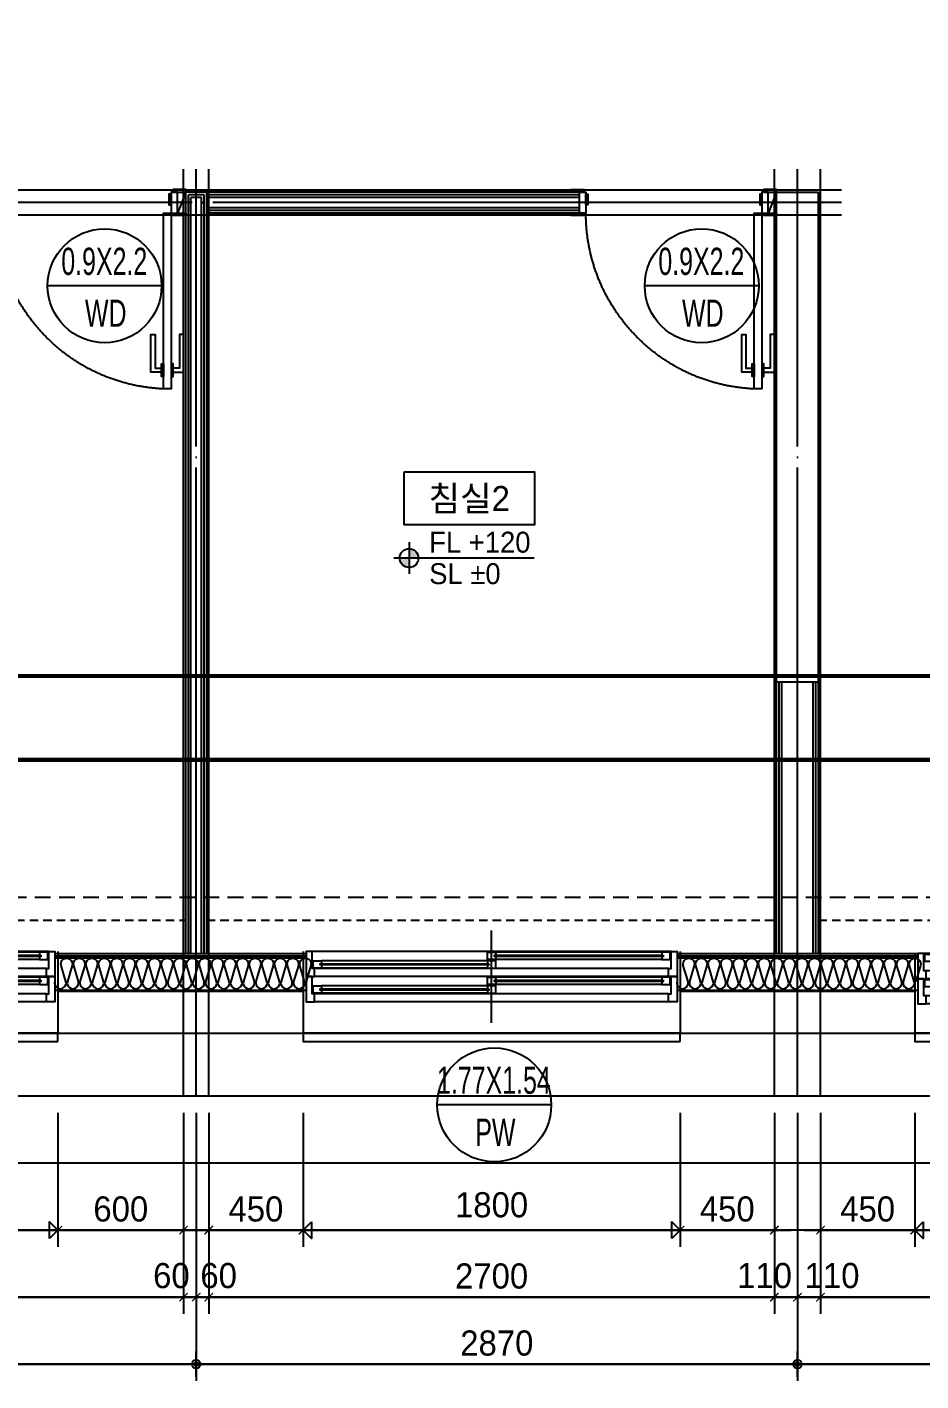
# Model space of a CAD drawing. Header units: millimetres. Extents: x -24416 to 92204, y -190080 to 23760.
# Drawn here: x 61418 to 65684, y -43635 to -37173 of the extents above; entities that cross this region are included whole.
import ezdxf
from ezdxf.enums import TextEntityAlignment as Align
from ezdxf.xclip import XClip

# ---------------------------------------------------------------- set-up
doc = ezdxf.new("R2010")
doc.units = ezdxf.units.MM
doc.header["$LTSCALE"] = 50
doc.header["$XCLIPFRAME"] = 0
for name, pattern in [('AUDIT_D_220706163347-0', [0]), ('CEN', [62, 60, -1, 0, -1]), ('H', [1.3, 0.8, -0.5]), ('HID', [2.3, 1.5, -0.8]), ('HIDDEN', [9.525, 6.35, -3.175]), ('평면도(기준)$0$CENTER2', [16.25, 15, -0.5, 0.25, -0.5])]:
    doc.linetypes.add(name, pattern=pattern)
doc.layers.get('defpoints').update_dxf_attribs({"color": 139})
for name, color, linetype in [('A-레벨', 7, 'AUDIT_D_220706163347-0'), ('A-창호부호', 4, 'Continuous'), ('AA-XXXX-DIMS', 7, 'Continuous'), ('ARDM', 7, 'Continuous'), ('CEN_CON', 1, 'CEN'), ('CONC', 2, 'Continuous'), ('dan1', 7, 'HID'), ('DIM', 7, 'AUDIT_D_220706163347-0'), ('ELE3_CON', 7, 'Continuous'), ('INS', 8, 'Continuous'), ('SINA-F-FRAME', 4, 'Continuous'), ('WAL_DRY', 7, 'Continuous'), ('WIN', 4, 'Continuous'), ('X - 단위세대$0$ETC', 6, 'Continuous'), ('실명', 3, 'AUDIT_D_220706163347-0'), ('실명박스', 7, 'AUDIT_D_220706163347-0'), ('커튼박스', 6, 'Continuous'), ('평면도(기준)$0$1.EC-F-DOOR', 4, 'Continuous'), ('평면도(기준)$0$1.EC-F-DOOR-F', 4, 'Continuous'), ('확장', 8, 'HIDDEN')]:
    doc.layers.add(name, color=color, linetype=linetype)
doc.layers.add('Defpoint', color=135, linetype='Continuous', plot=False)
doc.layers.add('MC', color=135, linetype='Continuous', plot=False)
doc.styles.add('HAUD01', font='Dotum.ttf')
doc.styles.add('맑은고딕', font='malgun.ttf', dxfattribs={"width": 0.9})
doc.dimstyles.new('DIM_40', dxfattribs={"dimscale": 40, "dimtxt": 3, "dimasz": 1, "dimexe": 2, "dimexo": 2, "dimgap": 1, "dimtad": 1, "dimdec": 0, "dimzin": 0, "dimdsep": 46, "dimtxsty": '맑은고딕', "dimblk1": 'DIMDOT', "dimblk2": 'DIMDOT', "dimsah": 1, "dimcen": 0.09, "dimdle": 2, "dimclrd": 7, "dimclre": 7, "dimclrt": 3, "dimadec": 0, "dimazin": 0, "dimtfac": 1, "dimtdec": 0, "dimtix": 1, "dimtmove": 2, "dimatfit": 3, "dimldrblk": 'DIMDOT', "dimfxl": 2, "dimtolj": 1, "dimtzin": 0, "dimarcsym": 0})
doc.dimstyles.new('MCDIM_40', dxfattribs={"dimscale": 40, "dimtxt": 3, "dimasz": 1, "dimexe": 2, "dimexo": 2, "dimgap": 1, "dimtad": 1, "dimdec": 0, "dimzin": 0, "dimdsep": 46, "dimtxsty": '맑은고딕', "dimblk1": 'ARCHTICK', "dimblk2": 'ARCHTICK', "dimsah": 1, "dimcen": 0.09, "dimdle": 2, "dimclrd": 7, "dimclre": 7, "dimclrt": 3, "dimadec": 0, "dimazin": 0, "dimtfac": 1, "dimtdec": 0, "dimtix": 1, "dimtmove": 2, "dimatfit": 3, "dimldrblk": 'ARCHTICK', "dimfxl": 1, "dimtolj": 1, "dimtzin": 0, "dimarcsym": 0})
doc.dimstyles.new('외부80-WIN', dxfattribs={"dimscale": 40, "dimtxt": 3, "dimasz": 1, "dimexe": 2, "dimexo": 2.5, "dimgap": 1.5, "dimtad": 1, "dimdec": 0, "dimzin": 0, "dimdsep": 46, "dimtxsty": '맑은고딕', "dimblk": 'DO2-2', "dimblk1": 'DO2-2', "dimblk2": 'DIMDOT', "dimcen": 0.09, "dimdle": 2, "dimclrd": 7, "dimclre": 7, "dimclrt": 3, "dimadec": 0, "dimazin": 0, "dimtfac": 1, "dimtdec": 0, "dimtix": 1, "dimtmove": 2, "dimatfit": 3, "dimldrblk": 'DO2-2', "dimfxl": 1, "dimtolj": 1, "dimtzin": 0, "dimarcsym": 0})

# ---------------------------------------------------------------- blocks, each defined once
blk = doc.blocks.new('WIN_이중창_1800')
at = {"layer": 'Defpoint'}
for p, q in [((-15, 240), (-15, 0)), ((1785, 240), (1785, 0))]:
    blk.add_line(p, q, dxfattribs=at)
at = {"layer": 'WIN'}
blk.add_line((885, -100), (885, 340), dxfattribs=at)
at = {"layer": 'WIN', "color": 8}
for p, q in [((1742, 240), (28, 240)), ((865, 196), (73, 196)), ((1697, 237), (905, 237)), ((1697, 202), (905, 202)), ((1730, 158), (40, 158)), ((865, 161), (73, 161)), ((1730, 120), (40, 120)), ((865, 76), (73, 76)), ((1697, 117), (905, 117)), ((1697, 82), (905, 82)), ((1730, 38), (40, 38)), ((1730, 0), (40, 0)), ((865, 41), (73, 41))]:
    blk.add_line(p, q, dxfattribs=at)
at = {"layer": 'WIN'}
for points in [[(40, 158), (28, 158), (28, 240), (0, 240), (0, 120), (40, 120), (40, 158)], [(73, 175.5), (73, 161), (33, 161), (33, 196), (73, 196), (73, 181.5)], [(905, 216.5), (905, 202), (865, 202), (865, 237), (905, 237), (905, 222.5)], [(865, 175.5), (865, 161), (905, 161), (905, 196), (865, 196), (865, 181.5)], [(1704, 222.5), (1704, 216.5), (898, 216.5), (898, 222.5), (1704, 222.5)], [(1697, 216.5), (1697, 202), (1737, 202), (1737, 237), (1697, 237), (1697, 222.5)], [(1730, 158), (1742, 158), (1742, 240), (1770, 240), (1770, 120), (1730, 120), (1730, 158)], [(872, 181.5), (872, 175.5), (66, 175.5), (66, 181.5), (872, 181.5)], [(40, 38), (28, 38), (28, 120), (0, 120), (0, 0), (40, 0), (40, 38)], [(73, 55.5), (73, 41), (33, 41), (33, 76), (73, 76), (73, 61.5)], [(905, 96.5), (905, 82), (865, 82), (865, 117), (905, 117), (905, 102.5)], [(865, 55.5), (865, 41), (905, 41), (905, 76), (865, 76), (865, 61.5)], [(1704, 102.5), (1704, 96.5), (898, 96.5), (898, 102.5), (1704, 102.5)], [(1697, 96.5), (1697, 82), (1737, 82), (1737, 117), (1697, 117), (1697, 102.5)], [(1730, 38), (1742, 38), (1742, 120), (1770, 120), (1770, 0), (1730, 0), (1730, 38)], [(872, 61.5), (872, 55.5), (66, 55.5), (66, 61.5), (872, 61.5)]]:
    blk.add_lwpolyline(points, dxfattribs=at)
blk = doc.blocks.new('WIN_이중창_3600')
at = {"layer": 'Defpoint'}
for p, q in [((-15, 240), (-15, 0)), ((3585, 240), (3585, 0))]:
    blk.add_line(p, q, dxfattribs=at)
at = {"layer": 'WIN'}
for p, q in [((900, -100), (900, 340)), ((2670, -100), (2670, 340))]:
    blk.add_line(p, q, dxfattribs=at)
at = {"layer": 'WIN', "color": 8}
for p, q in [((3542, 240), (28, 240)), ((880, 237), (73, 237)), ((880, 202), (73, 202)), ((2650, 196), (920, 196)), ((3497, 237), (2690, 237)), ((3497, 202), (2690, 202)), ((3530, 158), (40, 158)), ((2650, 161), (920, 161)), ((3530, 120), (40, 120)), ((880, 117), (73, 117)), ((880, 82), (73, 82)), ((2650, 76), (920, 76)), ((3497, 117), (2690, 117)), ((3497, 82), (2690, 82)), ((3530, 38), (40, 38)), ((3530, 0), (40, 0)), ((2650, 41), (920, 41))]:
    blk.add_line(p, q, dxfattribs=at)
at = {"layer": 'WIN'}
for points in [[(40, 158), (28, 158), (28, 240), (0, 240), (0, 120), (40, 120), (40, 158)], [(73, 216.5), (73, 202), (33, 202), (33, 237), (73, 237), (73, 222.5)], [(887, 222.5), (887, 216.5), (66, 216.5), (66, 222.5), (887, 222.5)], [(880, 216.5), (880, 202), (920, 202), (920, 237), (880, 237), (880, 222.5)], [(920, 175.5), (920, 161), (880, 161), (880, 196), (920, 196), (920, 181.5)], [(2690, 216.5), (2690, 202), (2650, 202), (2650, 237), (2690, 237), (2690, 222.5)], [(2650, 175.5), (2650, 161), (2690, 161), (2690, 196), (2650, 196), (2650, 181.5)], [(3504, 222.5), (3504, 216.5), (2683, 216.5), (2683, 222.5), (3504, 222.5)], [(3497, 216.5), (3497, 202), (3537, 202), (3537, 237), (3497, 237), (3497, 222.5)], [(3530, 158), (3542, 158), (3542, 240), (3570, 240), (3570, 120), (3530, 120), (3530, 158)], [(2657, 181.5), (2657, 175.5), (913, 175.5), (913, 181.5), (2657, 181.5)], [(40, 38), (28, 38), (28, 120), (0, 120), (0, 0), (40, 0), (40, 38)], [(73, 96.5), (73, 82), (33, 82), (33, 117), (73, 117), (73, 102.5)], [(887, 102.5), (887, 96.5), (66, 96.5), (66, 102.5), (887, 102.5)], [(880, 96.5), (880, 82), (920, 82), (920, 117), (880, 117), (880, 102.5)], [(920, 55.5), (920, 41), (880, 41), (880, 76), (920, 76), (920, 61.5)], [(2690, 96.5), (2690, 82), (2650, 82), (2650, 117), (2690, 117), (2690, 102.5)], [(2650, 55.5), (2650, 41), (2690, 41), (2690, 76), (2650, 76), (2650, 61.5)], [(3504, 102.5), (3504, 96.5), (2683, 96.5), (2683, 102.5), (3504, 102.5)], [(3497, 96.5), (3497, 82), (3537, 82), (3537, 117), (3497, 117), (3497, 102.5)], [(3530, 38), (3542, 38), (3542, 120), (3570, 120), (3570, 0), (3530, 0), (3530, 38)], [(2657, 61.5), (2657, 55.5), (913, 55.5), (913, 61.5), (2657, 61.5)]]:
    blk.add_lwpolyline(points, dxfattribs=at)
blk = doc.blocks.new('insul1')
blk.add_lwpolyline([(0, 0.25, 1.344031), (0.35, 0.25), (0.2, 0.75, -1.344031), (0.55, 0.75), (0.4, 0.25)], format="xyb")
blk = doc.blocks.new('A$C3C3C21E6')
at = {"layer": '평면도(기준)$0$1.EC-F-DOOR'}
blk.add_lwpolyline([(70, -210), (70, -1049.6), (106, -1049.6), (106, -210), (70, -210)], dxfattribs=at)
at = {"layer": '평면도(기준)$0$1.EC-F-DOOR', "color": 8}
for points in [[(60, -969.6), (10, -969.6), (10, -789.6), (30, -789.6), (30, -949.6), (60, -949.6)], [(116.1, -969.6), (166.1, -969.6), (166.1, -789.6), (146.1, -789.6), (146.1, -949.6), (116.1, -949.6)]]:
    blk.add_lwpolyline(points, dxfattribs=at)
for points in [[(70, -929.6), (70, -989.6), (60, -989.6), (60, -929.6)], [(106, -929.6), (106, -989.6), (116, -989.6), (116, -929.6)]]:
    blk.add_lwpolyline(points, close=True, dxfattribs=at)
at = {"layer": '평면도(기준)$0$1.EC-F-DOOR', "color": 1, "linetype": '평면도(기준)$0$CENTER2', "ltscale": 6}
blk.add_arc((69.4, -209.7), 840.6, 272.49818, 359.98243, dxfattribs=at)
at = {"layer": '평면도(기준)$0$1.EC-F-DOOR-F'}
for points in [[(60, -110), (40, -110), (0, -110), (0, -98), (60, -98)], [(40, -110), (70, -110), (70, -210), (40, -210)], [(70, -120), (80, -120), (80, -170), (70, -170)], [(910, -120), (900, -120), (900, -170), (910, -170)], [(940, -110), (910, -110), (910, -210), (940, -210)], [(920, -110), (940, -110), (980, -110), (980, -98), (920, -98)], [(0, -222), (60, -222), (60, -210), (0, -210)], [(920, -222), (980, -222), (980, -210), (920, -210)]]:
    blk.add_lwpolyline(points, close=True, dxfattribs=at)
blk = doc.blocks.new('U-84A(확장)')
at = {"layer": 'CEN_CON'}
for p, q in [((3195, -300), (3195, 4125)), ((6065, -300), (6065, 4125)), ((6275, 3965), (1605, 3965)), ((0, 0), (15235, 0))]:
    blk.add_line(p, q, dxfattribs=at)
at = {"layer": 'CONC'}
for p, q in [((5965, 1675), (5965, 4015)), ((5965, 4015), (6165, 4015)), ((6165, 1675), (6165, 4015)), ((6165, 1675), (5965, 1675)), ((2535, 200), (3705, 200)), ((2535, 200), (2535, 0)), ((3705, 200), (3705, 0)), ((5505, 200), (6625, 200)), ((5505, 200), (5505, 0)), ((6625, 200), (6625, 0)), ((2535, 0), (3705, 0)), ((5505, 0), (6625, 0))]:
    blk.add_line(p, q, dxfattribs=at)
at = {"layer": 'dan1'}
blk.add_line((125, 650), (10375, 650), dxfattribs=at)
at = {"layer": 'ELE3_CON'}
for p, q in [((2535, 0), (735, 0)), ((5505, 0), (3705, 0)), ((10225, 0), (6625, 0))]:
    blk.add_line(p, q, dxfattribs=at)
at = {"layer": 'INS'}
for p, q in [((2520, 360), (3720, 360)), ((5490, 360), (6640, 360)), ((2520, 205), (3720, 205)), ((5490, 205), (6640, 205))]:
    blk.add_line(p, q, dxfattribs=at)
at = {"layer": 'MC'}
for p, q in [((3135, -300), (3135, 4125)), ((3255, -300), (3255, 4125)), ((5955, -300), (5955, 4125)), ((6175, -300), (6175, 4125)), ((6275, 4025), (1605, 4025)), ((6275, 3905), (0, 3905)), ((0, 1705), (10995, 1705))]:
    blk.add_line(p, q, dxfattribs=at)
at = {"layer": 'SINA-F-FRAME'}
for p, q in [((3145, 4015), (3105, 3915)), ((5965, 4015), (5925, 3915))]:
    blk.add_line(p, q, dxfattribs=at)
at = {"layer": 'WAL_DRY'}
for p, q in [((3145, 380), (3145, 4015)), ((3245, 4015), (3145, 4015)), ((5025, 4015), (3245, 4015)), ((3245, 380), (3245, 4015)), ((3157.5, 380), (3157.5, 4002.5)), ((3232.5, 4002.5), (3157.5, 4002.5)), ((3170, 380), (3170, 3990)), ((3220, 3990), (3170, 3990)), ((3220, 380), (3220, 3990)), ((3232.5, 380), (3232.5, 4002.5)), ((5025, 4002.5), (3245, 4002.5)), ((5025, 3990), (3245, 3990)), ((5025, 3940), (3245, 3940)), ((5025, 3927.5), (3245, 3927.5)), ((5025, 3915), (3245, 3915)), ((5965, 380), (5965, 1675)), ((5977.5, 380), (5977.5, 1675)), ((5990, 380), (5990, 1675)), ((6140, 380), (6140, 1675)), ((6152.5, 380), (6152.5, 1675)), ((6165, 380), (6165, 1675)), ((2520, 380), (3720, 380)), ((2520, 370), (3720, 370)), ((5490, 380), (6640, 380)), ((5490, 370), (6640, 370))]:
    blk.add_line(p, q, dxfattribs=at)
at = {"layer": 'X - 단위세대$0$ETC'}
for points in [[(2535, -40), (2535, 0), (735, 0), (735, -40), (2535, -40)], [(5505, -40), (5505, 0), (3705, 0), (3705, -40), (5505, -40)], [(10225, -40), (10225, 0), (6625, 0), (6625, -40), (10225, -40)]]:
    blk.add_lwpolyline(points, dxfattribs=at)
at = {"layer": '커튼박스', "linetype": 'H'}
for p, q in [((125, 540), (3145, 540)), ((3245, 540), (5965, 540)), ((6165, 540), (10685, 540))]:
    blk.add_line(p, q, dxfattribs=at)
at = {"layer": '확장', "ltscale": 0.5, "const_width": 20, "flags": 128}
for points in [[(10685, 1705), (125, 1705)], [(10685, 1305), (125, 1305)]]:
    blk.add_lwpolyline(points, dxfattribs=at)
at = {"layer": 'INS', "xscale": 150, "yscale": 150, "zscale": 150, "row_count": 1, "row_spacing": 0, "column_spacing": 60}
for p, column_count in [((2520, 210), 20), ((5490, 210), 19)]:
    blk.add_blockref('insul1', p, dxfattribs=dict(at, column_count=column_count))
at = {"layer": 'SINA-F-FRAME', "xscale": -1}
for p in [(3145, 4125), (5965, 4125)]:
    blk.add_blockref('A$C3C3C21E6', p, dxfattribs=at)
at = {"layer": 'WIN'}
for name, p in [('WIN_이중창_1800', (750, 150)), ('WIN_이중창_1800', (3720, 150)), ('WIN_이중창_3600', (6640, 140))]:
    blk.add_blockref(name, p, dxfattribs=at)
blk = doc.blocks.new('A$C4D377245')
at = {"layer": 'A-창호부호'}
blk.add_line((675.4, 345), (14.6, 345), dxfattribs=at)
blk.add_circle((345, 345), 330.4, dxfattribs=at)
blk = doc.blocks.new('A$Cb33ca4a3')
at = {"layer": 'A-레벨'}
h = blk.add_hatch(color=256, dxfattribs=at)
h.paths.add_polyline_path([(63241.2, -63512.1), (63241.2, -63467.1), (63196.2, -63467.1, 0.414214)])
h.paths.add_polyline_path([(63241.2, -63422.1), (63241.2, -63467.1), (63286.2, -63467.1, 0.414214)])
for p, q in [((63241.2, -63392.1), (63241.2, -63542.1)), ((63838.9, -63467.1), (63169.2, -63467.1))]:
    blk.add_line(p, q, dxfattribs=at)
blk.add_circle((63241.2, -63467.1), 45, dxfattribs=at)
at = {"layer": 'A-레벨', "color": 4, "style": 'HAUD01'}
for s, p in [('FL +120', (63337.2, -63441.6)), ('SL %%P0', (63337.2, -63591.8))]:
    blk.add_text(s, height=100, dxfattribs=at).set_placement(p)
blk = doc.blocks.new('DIMDOT')
at = {"layer": 'AA-XXXX-DIMS'}
for p, q in [((-1.5, 0), (1.5, 0)), ((0, -1.5), (0, 1.5))]:
    blk.add_line(p, q, dxfattribs=at)
for radius in [0.5, 0.25]:
    blk.add_circle((0, 0), radius, dxfattribs=at)
blk = doc.blocks.new('*D520')
at = {"layer": 'defpoints', "color": 0, "transparency": 16777216}
for p in [(8876.2, -66035.4), (12071.2, -66035.4), (12071.2, -67315.4)]:
    blk.add_point(p, dxfattribs=at)
at = {"layer": 'DIM', "color": 7, "lineweight": -2, "transparency": 16777216}
for p, q in [((8876.2, -66115.4), (8876.2, -67395.4)), ((12071.2, -66115.4), (12071.2, -67395.4)), ((8916.2, -67315.4), (12031.2, -67315.4))]:
    blk.add_line(p, q, dxfattribs=at)
at = {"layer": 'DIM', "color": 7, "lineweight": -2, "transparency": 16777216, "xscale": 40, "yscale": 40, "zscale": 40, "rotation": 180}
blk.add_blockref('DIMDOT', (8876.2, -67315.4), dxfattribs=at)
at = {"layer": 'DIM', "color": 7, "lineweight": -2, "transparency": 16777216, "xscale": 40, "yscale": 40, "zscale": 40}
blk.add_blockref('DIMDOT', (12071.2, -67315.4), dxfattribs=at)
at = {"layer": 'DIM', "color": 3, "transparency": 16777216, "insert": (10473.7, -67215.3), "char_height": 120, "attachment_point": 5, "style": 'HAUD01'}
blk.add_mtext('\\A1;3195', dxfattribs=at)
blk = doc.blocks.new('*D521')
at = {"layer": 'defpoints', "color": 0, "transparency": 16777216}
for p in [(12071.2, -66035.4), (14941.2, -66035.4), (14941.2, -67315.4)]:
    blk.add_point(p, dxfattribs=at)
at = {"layer": 'DIM', "color": 7, "lineweight": -2, "transparency": 16777216}
for p, q in [((12071.2, -66115.4), (12071.2, -67395.4)), ((14941.2, -66115.4), (14941.2, -67395.4)), ((12111.2, -67315.4), (14901.2, -67315.4))]:
    blk.add_line(p, q, dxfattribs=at)
at = {"layer": 'DIM', "color": 7, "lineweight": -2, "transparency": 16777216, "xscale": 40, "yscale": 40, "zscale": 40, "rotation": 180}
blk.add_blockref('DIMDOT', (12071.2, -67315.4), dxfattribs=at)
at = {"layer": 'DIM', "color": 7, "lineweight": -2, "transparency": 16777216, "xscale": 40, "yscale": 40, "zscale": 40}
blk.add_blockref('DIMDOT', (14941.2, -67315.4), dxfattribs=at)
at = {"layer": 'DIM', "color": 3, "transparency": 16777216, "insert": (13506.2, -67215.3), "char_height": 120, "attachment_point": 5, "style": 'HAUD01'}
blk.add_mtext('\\A1;2870', dxfattribs=at)
blk = doc.blocks.new('*D522')
at = {"layer": 'defpoints', "color": 0, "transparency": 16777216}
for p in [(14941.2, -66035.4), (19661.2, -66035.4), (19661.2, -67315.4)]:
    blk.add_point(p, dxfattribs=at)
at = {"layer": 'DIM', "color": 7, "lineweight": -2, "transparency": 16777216}
for p, q in [((14941.2, -66115.4), (14941.2, -67395.4)), ((19661.2, -66115.4), (19661.2, -67395.4)), ((14981.2, -67315.4), (19621.2, -67315.4))]:
    blk.add_line(p, q, dxfattribs=at)
at = {"layer": 'DIM', "color": 7, "lineweight": -2, "transparency": 16777216, "xscale": 40, "yscale": 40, "zscale": 40, "rotation": 180}
blk.add_blockref('DIMDOT', (14941.2, -67315.4), dxfattribs=at)
at = {"layer": 'DIM', "color": 7, "lineweight": -2, "transparency": 16777216, "xscale": 40, "yscale": 40, "zscale": 40}
blk.add_blockref('DIMDOT', (19661.2, -67315.4), dxfattribs=at)
at = {"layer": 'DIM', "color": 3, "transparency": 16777216, "insert": (17301.2, -67215.3), "char_height": 120, "attachment_point": 5, "style": 'HAUD01'}
blk.add_mtext('\\A1;4720', dxfattribs=at)
blk = doc.blocks.new('_ArchTick')
at = {"color": 0, "linetype": 'ByBlock', "const_width": 0.15}
blk.add_lwpolyline([(-0.5, -0.5), (0.5, 0.5)], dxfattribs=at)
blk = doc.blocks.new('*D525')
at = {"layer": 'defpoints', "color": 0, "transparency": 16777216}
for p in [(9011.2, -66035.4), (12011.2, -66035.4), (12011.2, -66995.4)]:
    blk.add_point(p, dxfattribs=at)
at = {"layer": 'DIM', "color": 7, "lineweight": -2, "transparency": 16777216}
for p, q in [((9011.2, -66115.4), (9011.2, -67075.4)), ((12011.2, -66115.4), (12011.2, -67075.4)), ((8931.2, -66995.4), (12091.2, -66995.4))]:
    blk.add_line(p, q, dxfattribs=at)
at = {"layer": 'DIM', "color": 7, "lineweight": -2, "transparency": 16777216, "xscale": 40, "yscale": 40, "zscale": 40, "rotation": 180}
blk.add_blockref('_ArchTick', (9011.2, -66995.4), dxfattribs=at)
at = {"layer": 'DIM', "color": 7, "lineweight": -2, "transparency": 16777216, "xscale": 40, "yscale": 40, "zscale": 40}
blk.add_blockref('_ArchTick', (12011.2, -66995.4), dxfattribs=at)
at = {"layer": 'DIM', "color": 3, "transparency": 16777216, "insert": (10511.2, -66895.3), "char_height": 120, "attachment_point": 5, "style": 'HAUD01'}
blk.add_mtext('\\A1;3000', dxfattribs=at)
blk = doc.blocks.new('*D526')
at = {"layer": 'defpoints', "color": 0, "transparency": 16777216}
for p in [(12011.2, -66035.4), (12071.2, -66035.4), (12071.2, -66995.4)]:
    blk.add_point(p, dxfattribs=at)
at = {"layer": 'DIM', "color": 7, "lineweight": -2, "transparency": 16777216}
for p, q in [((12011.2, -66115.4), (12011.2, -67075.4)), ((12071.2, -66115.4), (12071.2, -67075.4)), ((12011.2, -66995.4), (11971.2, -66995.4)), ((12011.2, -66995.4), (12071.2, -66995.4)), ((12071.2, -66995.4), (12111.2, -66995.4))]:
    blk.add_line(p, q, dxfattribs=at)
at = {"layer": 'DIM', "color": 7, "lineweight": -2, "transparency": 16777216, "xscale": 40, "yscale": 40, "zscale": 40}
blk.add_blockref('_ArchTick', (12011.2, -66995.4), dxfattribs=at)
at = {"layer": 'DIM', "color": 7, "lineweight": -2, "transparency": 16777216, "xscale": 40, "yscale": 40, "zscale": 40, "rotation": 180}
blk.add_blockref('_ArchTick', (12071.2, -66995.4), dxfattribs=at)
at = {"layer": 'DIM', "color": 3, "transparency": 16777216, "insert": (11952.8, -66893.4), "char_height": 120, "attachment_point": 5, "style": 'HAUD01'}
blk.add_mtext('\\A1;60', dxfattribs=at)
blk = doc.blocks.new('*D527')
at = {"layer": 'defpoints', "color": 0, "transparency": 16777216}
for p in [(12071.2, -66035.4), (12131.2, -66035.4), (12131.2, -66995.4)]:
    blk.add_point(p, dxfattribs=at)
at = {"layer": 'DIM', "color": 7, "lineweight": -2, "transparency": 16777216}
for p, q in [((12071.2, -66115.4), (12071.2, -67075.4)), ((12131.2, -66115.4), (12131.2, -67075.4)), ((12071.2, -66995.4), (12031.2, -66995.4)), ((12071.2, -66995.4), (12131.2, -66995.4)), ((12131.2, -66995.4), (12171.2, -66995.4))]:
    blk.add_line(p, q, dxfattribs=at)
at = {"layer": 'DIM', "color": 7, "lineweight": -2, "transparency": 16777216, "xscale": 40, "yscale": 40, "zscale": 40}
blk.add_blockref('_ArchTick', (12071.2, -66995.4), dxfattribs=at)
at = {"layer": 'DIM', "color": 7, "lineweight": -2, "transparency": 16777216, "xscale": 40, "yscale": 40, "zscale": 40, "rotation": 180}
blk.add_blockref('_ArchTick', (12131.2, -66995.4), dxfattribs=at)
at = {"layer": 'DIM', "color": 3, "transparency": 16777216, "insert": (12178.3, -66893.4), "char_height": 120, "attachment_point": 5, "style": 'HAUD01'}
blk.add_mtext('\\A1;60', dxfattribs=at)
blk = doc.blocks.new('*D528')
at = {"layer": 'defpoints', "color": 0, "transparency": 16777216}
for p in [(12131.2, -66035.4), (14831.2, -66035.4), (14831.2, -66995.4)]:
    blk.add_point(p, dxfattribs=at)
at = {"layer": 'DIM', "color": 7, "lineweight": -2, "transparency": 16777216}
for p, q in [((12131.2, -66115.4), (12131.2, -67075.4)), ((14831.2, -66115.4), (14831.2, -67075.4)), ((12051.2, -66995.4), (14911.2, -66995.4))]:
    blk.add_line(p, q, dxfattribs=at)
at = {"layer": 'DIM', "color": 7, "lineweight": -2, "transparency": 16777216, "xscale": 40, "yscale": 40, "zscale": 40, "rotation": 180}
blk.add_blockref('_ArchTick', (12131.2, -66995.4), dxfattribs=at)
at = {"layer": 'DIM', "color": 7, "lineweight": -2, "transparency": 16777216, "xscale": 40, "yscale": 40, "zscale": 40}
blk.add_blockref('_ArchTick', (14831.2, -66995.4), dxfattribs=at)
at = {"layer": 'DIM', "color": 3, "transparency": 16777216, "insert": (13481.2, -66895.3), "char_height": 120, "attachment_point": 5, "style": 'HAUD01'}
blk.add_mtext('\\A1;2700', dxfattribs=at)
blk = doc.blocks.new('*D529')
at = {"layer": 'defpoints', "color": 0, "transparency": 16777216}
for p in [(14831.2, -66035.4), (14941.2, -66035.4), (14941.2, -66995.4)]:
    blk.add_point(p, dxfattribs=at)
at = {"layer": 'DIM', "color": 7, "lineweight": -2, "transparency": 16777216}
for p, q in [((14831.2, -66115.4), (14831.2, -67075.4)), ((14941.2, -66115.4), (14941.2, -67075.4)), ((14751.2, -66995.4), (15021.2, -66995.4))]:
    blk.add_line(p, q, dxfattribs=at)
at = {"layer": 'DIM', "color": 7, "lineweight": -2, "transparency": 16777216, "xscale": 40, "yscale": 40, "zscale": 40, "rotation": 180}
blk.add_blockref('_ArchTick', (14831.2, -66995.4), dxfattribs=at)
at = {"layer": 'DIM', "color": 7, "lineweight": -2, "transparency": 16777216, "xscale": 40, "yscale": 40, "zscale": 40}
blk.add_blockref('_ArchTick', (14941.2, -66995.4), dxfattribs=at)
at = {"layer": 'DIM', "color": 3, "transparency": 16777216, "insert": (14784, -66893.1), "char_height": 120, "attachment_point": 5, "style": 'HAUD01'}
blk.add_mtext('\\A1;110', dxfattribs=at)
blk = doc.blocks.new('*D530')
at = {"layer": 'defpoints', "color": 0, "transparency": 16777216}
for p in [(14941.2, -66035.4), (15051.2, -66035.4), (15051.2, -66995.4)]:
    blk.add_point(p, dxfattribs=at)
at = {"layer": 'DIM', "color": 7, "lineweight": -2, "transparency": 16777216}
for p, q in [((14941.2, -66115.4), (14941.2, -67075.4)), ((15051.2, -66115.4), (15051.2, -67075.4)), ((14861.2, -66995.4), (15131.2, -66995.4))]:
    blk.add_line(p, q, dxfattribs=at)
at = {"layer": 'DIM', "color": 7, "lineweight": -2, "transparency": 16777216, "xscale": 40, "yscale": 40, "zscale": 40, "rotation": 180}
blk.add_blockref('_ArchTick', (14941.2, -66995.4), dxfattribs=at)
at = {"layer": 'DIM', "color": 7, "lineweight": -2, "transparency": 16777216, "xscale": 40, "yscale": 40, "zscale": 40}
blk.add_blockref('_ArchTick', (15051.2, -66995.4), dxfattribs=at)
at = {"layer": 'DIM', "color": 3, "transparency": 16777216, "insert": (15106.5, -66893.1), "char_height": 120, "attachment_point": 5, "style": 'HAUD01'}
blk.add_mtext('\\A1;110', dxfattribs=at)
blk = doc.blocks.new('*D531')
at = {"layer": 'defpoints', "color": 0, "transparency": 16777216}
for p in [(15051.2, -66035.4), (19551.2, -66035.4), (19551.2, -66995.4)]:
    blk.add_point(p, dxfattribs=at)
at = {"layer": 'DIM', "color": 7, "lineweight": -2, "transparency": 16777216}
for p, q in [((15051.2, -66115.4), (15051.2, -67075.4)), ((19551.2, -66115.4), (19551.2, -67075.4)), ((14971.2, -66995.4), (19631.2, -66995.4))]:
    blk.add_line(p, q, dxfattribs=at)
at = {"layer": 'DIM', "color": 7, "lineweight": -2, "transparency": 16777216, "xscale": 40, "yscale": 40, "zscale": 40, "rotation": 180}
blk.add_blockref('_ArchTick', (15051.2, -66995.4), dxfattribs=at)
at = {"layer": 'DIM', "color": 7, "lineweight": -2, "transparency": 16777216, "xscale": 40, "yscale": 40, "zscale": 40}
blk.add_blockref('_ArchTick', (19551.2, -66995.4), dxfattribs=at)
at = {"layer": 'DIM', "color": 3, "transparency": 16777216, "insert": (17301.2, -66895.3), "char_height": 120, "attachment_point": 5, "style": 'HAUD01'}
blk.add_mtext('\\A1;4500', dxfattribs=at)
blk = doc.blocks.new('DO2-2')
at = {"layer": 'ARDM'}
blk.add_line((0, 0), (-2, 0), dxfattribs=at)
blk.add_lwpolyline([(-1, -1), (-1, 1), (0, 0)], close=True, dxfattribs=at)
blk = doc.blocks.new('*D537')
at = {"layer": 'defpoints', "color": 0, "transparency": 16777216}
for p in [(9611.2, -66035.4), (11411.2, -66035.4), (11411.2, -66675.4)]:
    blk.add_point(p, dxfattribs=at)
at = {"layer": 'DIM', "color": 7, "lineweight": -2, "transparency": 16777216}
for p, q in [((9611.2, -66135.4), (9611.2, -66755.4)), ((11411.2, -66135.4), (11411.2, -66755.4)), ((9651.2, -66675.4), (11371.2, -66675.4))]:
    blk.add_line(p, q, dxfattribs=at)
at = {"layer": 'DIM', "color": 7, "lineweight": -2, "transparency": 16777216, "xscale": 40, "yscale": 40, "zscale": 40, "rotation": 180}
blk.add_blockref('DO2-2', (9611.2, -66675.4), dxfattribs=at)
at = {"layer": 'DIM', "color": 7, "lineweight": -2, "transparency": 16777216, "xscale": 40, "yscale": 40, "zscale": 40}
blk.add_blockref('DO2-2', (11411.2, -66675.4), dxfattribs=at)
at = {"layer": 'DIM', "color": 3, "transparency": 16777216, "insert": (10511.2, -66555.3), "char_height": 120, "attachment_point": 5, "style": 'HAUD01'}
blk.add_mtext('\\A1;1800', dxfattribs=at)
blk = doc.blocks.new('*D538')
at = {"layer": 'defpoints', "color": 0, "transparency": 16777216}
for p in [(11411.2, -66035.4), (12011.2, -66035.4), (12011.2, -66675.4)]:
    blk.add_point(p, dxfattribs=at)
at = {"layer": 'DIM', "color": 7, "lineweight": -2, "transparency": 16777216}
for p, q in [((11411.2, -66115.4), (11411.2, -66755.4)), ((12011.2, -66115.4), (12011.2, -66755.4)), ((11331.2, -66675.4), (12091.2, -66675.4))]:
    blk.add_line(p, q, dxfattribs=at)
at = {"layer": 'DIM', "color": 7, "lineweight": -2, "transparency": 16777216, "xscale": 40, "yscale": 40, "zscale": 40, "rotation": 180}
blk.add_blockref('_ArchTick', (11411.2, -66675.4), dxfattribs=at)
at = {"layer": 'DIM', "color": 7, "lineweight": -2, "transparency": 16777216, "xscale": 40, "yscale": 40, "zscale": 40}
blk.add_blockref('_ArchTick', (12011.2, -66675.4), dxfattribs=at)
at = {"layer": 'DIM', "color": 3, "transparency": 16777216, "insert": (11711.2, -66575.3), "char_height": 120, "attachment_point": 5, "style": 'HAUD01'}
blk.add_mtext('\\A1;600', dxfattribs=at)
blk = doc.blocks.new('*D539')
at = {"layer": 'defpoints', "color": 0, "transparency": 16777216}
for p in [(12131.2, -66035.4), (12581.2, -66035.4), (12581.2, -66675.4)]:
    blk.add_point(p, dxfattribs=at)
at = {"layer": 'DIM', "color": 7, "lineweight": -2, "transparency": 16777216}
for p, q in [((12131.2, -66115.4), (12131.2, -66755.4)), ((12581.2, -66115.4), (12581.2, -66755.4)), ((12051.2, -66675.4), (12661.2, -66675.4))]:
    blk.add_line(p, q, dxfattribs=at)
at = {"layer": 'DIM', "color": 7, "lineweight": -2, "transparency": 16777216, "xscale": 40, "yscale": 40, "zscale": 40, "rotation": 180}
blk.add_blockref('_ArchTick', (12131.2, -66675.4), dxfattribs=at)
at = {"layer": 'DIM', "color": 7, "lineweight": -2, "transparency": 16777216, "xscale": 40, "yscale": 40, "zscale": 40}
blk.add_blockref('_ArchTick', (12581.2, -66675.4), dxfattribs=at)
at = {"layer": 'DIM', "color": 3, "transparency": 16777216, "insert": (12356.2, -66575.3), "char_height": 120, "attachment_point": 5, "style": 'HAUD01'}
blk.add_mtext('\\A1;450', dxfattribs=at)
blk = doc.blocks.new('*D540')
at = {"layer": 'defpoints', "color": 0, "transparency": 16777216}
for p in [(12581.2, -66035.4), (14381.2, -66035.4), (14381.2, -66675.4)]:
    blk.add_point(p, dxfattribs=at)
at = {"layer": 'DIM', "color": 7, "lineweight": -2, "transparency": 16777216}
for p, q in [((12581.2, -66135.4), (12581.2, -66755.4)), ((14381.2, -66135.4), (14381.2, -66755.4)), ((12621.2, -66675.4), (14341.2, -66675.4))]:
    blk.add_line(p, q, dxfattribs=at)
at = {"layer": 'DIM', "color": 7, "lineweight": -2, "transparency": 16777216, "xscale": 40, "yscale": 40, "zscale": 40, "rotation": 180}
blk.add_blockref('DO2-2', (12581.2, -66675.4), dxfattribs=at)
at = {"layer": 'DIM', "color": 7, "lineweight": -2, "transparency": 16777216, "xscale": 40, "yscale": 40, "zscale": 40}
blk.add_blockref('DO2-2', (14381.2, -66675.4), dxfattribs=at)
at = {"layer": 'DIM', "color": 3, "transparency": 16777216, "insert": (13481.2, -66555.3), "char_height": 120, "attachment_point": 5, "style": 'HAUD01'}
blk.add_mtext('\\A1;1800', dxfattribs=at)
blk = doc.blocks.new('*D541')
at = {"layer": 'defpoints', "color": 0, "transparency": 16777216}
for p in [(14381.2, -66035.4), (14831.2, -66035.4), (14831.2, -66675.4)]:
    blk.add_point(p, dxfattribs=at)
at = {"layer": 'DIM', "color": 7, "lineweight": -2, "transparency": 16777216}
for p, q in [((14381.2, -66115.4), (14381.2, -66755.4)), ((14831.2, -66115.4), (14831.2, -66755.4)), ((14301.2, -66675.4), (14911.2, -66675.4))]:
    blk.add_line(p, q, dxfattribs=at)
at = {"layer": 'DIM', "color": 7, "lineweight": -2, "transparency": 16777216, "xscale": 40, "yscale": 40, "zscale": 40, "rotation": 180}
blk.add_blockref('_ArchTick', (14381.2, -66675.4), dxfattribs=at)
at = {"layer": 'DIM', "color": 7, "lineweight": -2, "transparency": 16777216, "xscale": 40, "yscale": 40, "zscale": 40}
blk.add_blockref('_ArchTick', (14831.2, -66675.4), dxfattribs=at)
at = {"layer": 'DIM', "color": 3, "transparency": 16777216, "insert": (14606.2, -66575.3), "char_height": 120, "attachment_point": 5, "style": 'HAUD01'}
blk.add_mtext('\\A1;450', dxfattribs=at)
blk = doc.blocks.new('*D542')
at = {"layer": 'defpoints', "color": 0, "transparency": 16777216}
for p in [(15051.2, -66035.4), (15501.2, -66035.4), (15501.2, -66675.4)]:
    blk.add_point(p, dxfattribs=at)
at = {"layer": 'DIM', "color": 7, "lineweight": -2, "transparency": 16777216}
for p, q in [((15051.2, -66115.4), (15051.2, -66755.4)), ((15501.2, -66115.4), (15501.2, -66755.4)), ((14971.2, -66675.4), (15581.2, -66675.4))]:
    blk.add_line(p, q, dxfattribs=at)
at = {"layer": 'DIM', "color": 7, "lineweight": -2, "transparency": 16777216, "xscale": 40, "yscale": 40, "zscale": 40, "rotation": 180}
blk.add_blockref('_ArchTick', (15051.2, -66675.4), dxfattribs=at)
at = {"layer": 'DIM', "color": 7, "lineweight": -2, "transparency": 16777216, "xscale": 40, "yscale": 40, "zscale": 40}
blk.add_blockref('_ArchTick', (15501.2, -66675.4), dxfattribs=at)
at = {"layer": 'DIM', "color": 3, "transparency": 16777216, "insert": (15276.2, -66575.3), "char_height": 120, "attachment_point": 5, "style": 'HAUD01'}
blk.add_mtext('\\A1;450', dxfattribs=at)
blk = doc.blocks.new('*D543')
at = {"layer": 'defpoints', "color": 0, "transparency": 16777216}
for p in [(15501.2, -66035.4), (19101.2, -66035.4), (19101.2, -66675.4)]:
    blk.add_point(p, dxfattribs=at)
at = {"layer": 'DIM', "color": 7, "lineweight": -2, "transparency": 16777216}
for p, q in [((15501.2, -66135.4), (15501.2, -66755.4)), ((19101.2, -66135.4), (19101.2, -66755.4)), ((15541.2, -66675.4), (19061.2, -66675.4))]:
    blk.add_line(p, q, dxfattribs=at)
at = {"layer": 'DIM', "color": 7, "lineweight": -2, "transparency": 16777216, "xscale": 40, "yscale": 40, "zscale": 40, "rotation": 180}
blk.add_blockref('DO2-2', (15501.2, -66675.4), dxfattribs=at)
at = {"layer": 'DIM', "color": 7, "lineweight": -2, "transparency": 16777216, "xscale": 40, "yscale": 40, "zscale": 40}
blk.add_blockref('DO2-2', (19101.2, -66675.4), dxfattribs=at)
at = {"layer": 'DIM', "color": 3, "transparency": 16777216, "insert": (17301.2, -66555.3), "char_height": 120, "attachment_point": 5, "style": 'HAUD01'}
blk.add_mtext('\\A1;3600', dxfattribs=at)
blk = doc.blocks.new('DIM-1108')
at = {"layer": 'DIM'}
for base, p1, p2, dimstyle, override, picture, middle in [((12071.2, -67315.4), (8876.2, -66035.4), (12071.2, -66035.4), 'DIM_40', {"dimscale": 40, "dimtxsty": 'HAUD01'}, '*D520', (10473.7, -67215.3)), ((12011.2, -66995.4), (9011.2, -66035.4), (12011.2, -66035.4), 'MCDIM_40', {"dimtxsty": 'HAUD01'}, '*D525', (10511.2, -66895.3)), ((11411.2, -66675.4), (9611.2, -66035.4), (11411.2, -66035.4), '외부80-WIN', {"dimtxsty": 'HAUD01'}, '*D537', (10511.2, -66555.3)), ((12011.2, -66675.4), (11411.2, -66035.4), (12011.2, -66035.4), 'MCDIM_40', {"dimtxsty": 'HAUD01'}, '*D538', (11711.2, -66575.3)), ((14941.2, -67315.4), (12071.2, -66035.4), (14941.2, -66035.4), 'DIM_40', {"dimscale": 40, "dimtxsty": 'HAUD01'}, '*D521', (13506.2, -67215.3)), ((14831.2, -66995.4), (12131.2, -66035.4), (14831.2, -66035.4), 'MCDIM_40', {"dimtxsty": 'HAUD01'}, '*D528', (13481.2, -66895.3)), ((12581.2, -66675.4), (12131.2, -66035.4), (12581.2, -66035.4), 'MCDIM_40', {"dimtxsty": 'HAUD01'}, '*D539', (12356.2, -66575.3)), ((14381.2, -66675.4), (12581.2, -66035.4), (14381.2, -66035.4), '외부80-WIN', {"dimtxsty": 'HAUD01'}, '*D540', (13481.2, -66555.3)), ((14831.2, -66675.4), (14381.2, -66035.4), (14831.2, -66035.4), 'MCDIM_40', {"dimtxsty": 'HAUD01'}, '*D541', (14606.2, -66575.3)), ((19661.2, -67315.4), (14941.2, -66035.4), (19661.2, -66035.4), 'DIM_40', {"dimscale": 40, "dimtxsty": 'HAUD01'}, '*D522', (17301.2, -67215.3)), ((19551.2, -66995.4), (15051.2, -66035.4), (19551.2, -66035.4), 'MCDIM_40', {"dimtxsty": 'HAUD01'}, '*D531', (17301.2, -66895.3)), ((15501.2, -66675.4), (15051.2, -66035.4), (15501.2, -66035.4), 'MCDIM_40', {"dimtxsty": 'HAUD01'}, '*D542', (15276.2, -66575.3)), ((19101.2, -66675.4), (15501.2, -66035.4), (19101.2, -66035.4), '외부80-WIN', {"dimtxsty": 'HAUD01'}, '*D543', (17301.2, -66555.3))]:
    dim = blk.add_linear_dim(base=base, p1=p1, p2=p2, angle=180, dimstyle=dimstyle, override=override, dxfattribs=at)
    dim.commit()
    dim.dimension.update_dxf_attribs({"geometry": picture, "text_midpoint": middle})
for base, p1, p2, picture, middle in [((12071.2, -66995.4), (12011.2, -66035.4), (12071.2, -66035.4), '*D526', (11952.8, -66893.4)), ((12131.2, -66995.4), (12071.2, -66035.4), (12131.2, -66035.4), '*D527', (12178.3, -66893.4)), ((14941.2, -66995.4), (14831.2, -66035.4), (14941.2, -66035.4), '*D529', (14784, -66893.1)), ((15051.2, -66995.4), (14941.2, -66035.4), (15051.2, -66035.4), '*D530', (15106.5, -66893.1))]:
    dim = blk.add_linear_dim(base=base, p1=p1, p2=p2, angle=180, dimstyle='MCDIM_40', override={"dimtxsty": 'HAUD01'}, dxfattribs=at)
    dim.commit()
    dim.dimension.update_dxf_attribs({"geometry": picture, "text_midpoint": middle, "dimtype": 128})

msp = doc.modelspace()

# ---------------------------------------------------------------- linework, layer by layer
at = {"layer": 'defpoints'}
for points in [[(75545.2, -43555.4), (56556, -43555.4), (56556, -27270.4), (75545.2, -27270.4)], [(75225.2, -43235.4), (56876, -43235.4), (56876, -27590.4), (75225.2, -27590.4)], [(74905.2, -42915.4), (57196, -42915.4), (57196, -27910.4), (74905.2, -27910.4)], [(74585.2, -42595.4), (57516, -42595.4), (57516, -28230.4), (74585.2, -28230.4)], [(74265.2, -42275.4), (57836, -42275.4), (57836, -28550.4), (74265.2, -28550.4)]]:
    msp.add_lwpolyline(points, close=True, dxfattribs=at)
at = {"layer": '실명박스'}
msp.add_lwpolyline([(63216.9, -39297.6), (63216.9, -39547.6), (63842.2, -39547.6), (63842.2, -39297.6)], close=True, dxfattribs=at)

# ---------------------------------------------------------------- block references
msp.add_blockref('DIM-1108', (50153.9, 23760))
ref = msp.add_blockref('U-84A(확장)', (59030.2, -41975.4))
XClip(ref).set_block_clipping_path([(-1194.1410816024, -300), (15235, 13425)])
at = {"layer": 'A-창호부호'}
msp.add_blockref('A$Cb33ca4a3', (0, 23760), dxfattribs=at)
at = {"layer": 'A-창호부호', "xscale": 0.8231884058332071, "yscale": 0.8231884058332071, "zscale": 0.8231884058332071}
for p in [(61504, -38691.5), (64354, -38691.5), (63364, -42601.5)]:
    msp.add_blockref('A$C4D377245', p, dxfattribs=at)

# ---------------------------------------------------------------- texts
at = {"layer": 'A-창호부호', "color": 6, "style": 'HAUD01', "width": 0.7}
for s, p in [('0.9X2.2', (61786.3, -38290.7)), ('0.9X2.2', (64636.3, -38290.7)), ('WD', (61793.2, -38538.4)), ('WD', (64643.2, -38538.4)), ('1.77X1.54', (63646.3, -42200.7)), ('PW', (63653.2, -42448.4))]:
    msp.add_text(s, height=130, dxfattribs=at).set_placement(p, align=Align.MIDDLE)
at = {"layer": '실명', "style": 'HAUD01'}
msp.add_text('침실2', height=120, dxfattribs=at).set_placement((63528.4, -39420.8), align=Align.MIDDLE)

doc.saveas('drawing.dxf')
